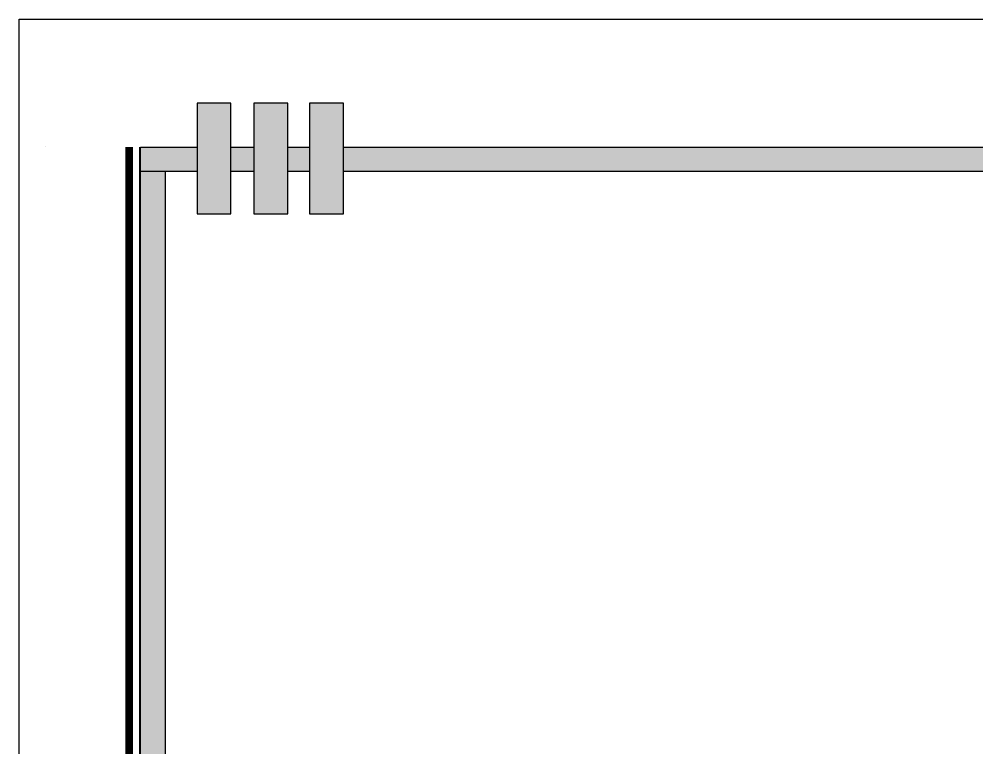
# Model space of a CAD drawing. Header units: inches. Extents: x 70 to 1974, y -315 to 363.
# Drawn here: x 146.45 to 158.84, y 49.49 to 58.93 of the extents above; entities that cross this region are included whole.
import ezdxf

# ---------------------------------------------------------------- set-up
doc = ezdxf.new("R2010")
doc.units = ezdxf.units.IN
doc.header["$MEASUREMENT"] = 0
doc.layers.add('3', color=244, linetype='Continuous', lineweight=20)
doc.layers.add('7', color=7, linetype='Continuous')

# ---------------------------------------------------------------- blocks, each defined once
blk = doc.blocks.new('k1')
at = {"true_color": 0x636466}
h = blk.add_hatch(color=251, dxfattribs=at)
h.dxf.hatch_style = 1
h.paths.add_polyline_path([(-479.763, -162.319), (-480.495, -162.319), (-480.495, -162.634), (-479.763, -162.634)])
h.paths.add_polyline_path([(-479.027, -162.319), (-479.326, -162.319), (-479.326, -162.634), (-479.027, -162.634)])
h.paths.add_polyline_path([(-478.307, -162.319), (-478.59, -162.319), (-478.59, -162.634), (-478.307, -162.634)])
h = blk.add_hatch(color=251, dxfattribs=at)
h.dxf.hatch_style = 1
h.paths.add_polyline_path([(-480.494, -162.334), (-480.494, -163.026), (-480.494, -198.947), (-480.18, -198.947), (-480.18, -162.334)])
h = blk.add_hatch(color=251, dxfattribs=at)
h.dxf.hatch_style = 1
h.paths.add_polyline_path([(-462.468, -162.319), (-463.16, -162.319), (-477.869, -162.319), (-477.869, -162.634), (-462.468, -162.633)])
h = blk.add_hatch(color=251, dxfattribs=at)
h.dxf.hatch_style = 1
h.paths.add_polyline_path([(-454.827, -165.571), (-455.45, -165.571), (-455.45, -165.709), (-454.827, -165.709)])
h.paths.add_polyline_path([(-454.689, -165.571), (-454.827, -165.571), (-454.827, -165.709), (-454.689, -165.709)])
h.paths.add_polyline_path([(-454.066, -165.571), (-454.689, -165.571), (-454.689, -165.709), (-454.204, -165.709), (-454.204, -166.955), (-454.827, -166.955), (-454.827, -167.646), (-454.689, -167.646), (-454.689, -167.093), (-454.066, -167.093)])
h.paths.add_polyline_path([(-454.689, -165.709), (-454.827, -165.709), (-454.827, -166.263), (-455.45, -166.263), (-455.45, -167.785), (-454.204, -167.785), (-454.204, -169.03), (-454.827, -169.03), (-454.827, -169.722), (-454.689, -169.722), (-454.689, -169.168), (-454.066, -169.168), (-454.066, -167.646), (-455.311, -167.646), (-455.311, -166.401), (-454.689, -166.401)])
h.paths.add_polyline_path([(-454.689, -167.785), (-454.827, -167.785), (-454.827, -168.338), (-455.45, -168.338), (-455.45, -169.722), (-455.311, -169.722), (-455.311, -168.477), (-454.689, -168.477)], flags=17)
h.paths.add_polyline_path([(-454.066, -169.722), (-455.45, -169.722), (-455.45, -169.86), (-454.204, -169.86), (-454.204, -171.105), (-454.827, -171.105), (-454.827, -171.797), (-454.689, -171.797), (-454.689, -171.244), (-454.066, -171.244)])
h.paths.add_polyline_path([(-458.689, -165.015), (-454.915, -165.015), (-454.915, -164.564), (-458.689, -164.564)], flags=9)
h.paths.add_polyline_path([(-467.609, -178.781), (-470.907, -178.781), (-470.907, -178.172), (-467.609, -178.172)], flags=9)
h.paths.add_polyline_path([(-466.931, -177.119), (-469.487, -177.119), (-469.487, -176.346), (-466.931, -176.346)], flags=9)
h.paths.add_polyline_path([(-467.782, -172.259), (-469.571, -172.259), (-469.571, -171.585), (-467.782, -171.585)], flags=9)
h.paths.add_polyline_path([(-468.551, -174.793), (-470.301, -174.793), (-470.301, -174.365), (-468.551, -174.365)], flags=9)
h.paths.add_polyline_path([(-467.724, -173.49), (-470.475, -173.49), (-470.475, -173.025), (-467.724, -173.025)], flags=9)
h.paths.add_polyline_path([(-470.15, -195.618), (-469.682, -195.65), (-469.586, -195.11), (-470.054, -195.078)], flags=9)
h.paths.add_polyline_path([(-466.57, -183.209), (-469.999, -183.238), (-470.004, -182.668), (-466.574, -182.639)], flags=9)
h.paths.add_polyline_path([(-470.478, -170.528), (-466.284, -170.528), (-466.284, -170.027), (-470.478, -170.027)], flags=9)
h.paths.add_polyline_path([(-470.593, -194.832), (-470.125, -194.864), (-470.03, -194.324), (-470.498, -194.292)], flags=9)
h.paths.add_polyline_path([(-468.421, -194.857), (-469.863, -194.869), (-469.868, -194.262), (-468.426, -194.25)], flags=9)
h.paths.add_polyline_path([(-465.593, -194.845), (-466.798, -194.855), (-466.803, -194.285), (-465.598, -194.275)], flags=9)
h.paths.add_polyline_path([(-467.968, -194.816), (-466.945, -194.848), (-466.85, -194.308), (-467.873, -194.276)], flags=9)
h.paths.add_polyline_path([(-469.799, -184.454), (-469.124, -184.476), (-469.057, -184.093), (-469.732, -184.071)], flags=9)
h.paths.add_polyline_path([(-469.145, -184.223), (-469.056, -184.231), (-469.032, -184.09), (-469.121, -184.082)], flags=9)
h.paths.add_polyline_path([(-470.516, -184.115), (-470.452, -184.122), (-470.433, -184.012), (-470.497, -184.006)], flags=9)
h.paths.add_polyline_path([(-470.604, -184.446), (-470.501, -184.454), (-470.476, -184.31), (-470.579, -184.302)], flags=9)
h.paths.add_polyline_path([(-470.709, -184.394), (-469.787, -184.414), (-469.728, -184.073), (-470.65, -184.053)], flags=9)
h.paths.add_polyline_path([(-469.759, -183.839), (-469.083, -183.861), (-469.017, -183.478), (-469.692, -183.456)], flags=9)
h.paths.add_polyline_path([(-469.105, -183.589), (-469.016, -183.597), (-468.991, -183.457), (-469.08, -183.449)], flags=9)
h.paths.add_polyline_path([(-470.52, -183.503), (-470.456, -183.509), (-470.437, -183.4), (-470.501, -183.394)], flags=9)
h.paths.add_polyline_path([(-470.608, -183.833), (-470.505, -183.841), (-470.48, -183.698), (-470.583, -183.689)], flags=9)
h.paths.add_polyline_path([(-470.714, -183.781), (-469.792, -183.801), (-469.732, -183.46), (-470.654, -183.441)], flags=9)
h.paths.add_polyline_path([(-465.615, -193.071), (-467.555, -193.087), (-467.56, -192.487), (-465.62, -192.471)], flags=9)
h.paths.add_polyline_path([(-465.592, -179.89), (-468.589, -179.915), (-468.594, -179.322), (-465.597, -179.297)], flags=9)
h.paths.add_polyline_path([(-465.602, -175.972), (-467.829, -175.991), (-467.834, -175.398), (-465.607, -175.38)], flags=9)
h.paths.add_polyline_path([(-465.611, -178.776), (-467.693, -178.793), (-467.698, -178.186), (-465.616, -178.168)], flags=9)
h.paths.add_polyline_path([(-465.611, -174.852), (-467.434, -174.868), (-467.439, -174.275), (-465.616, -174.26)], flags=9)
h.paths.add_polyline_path([(-465.613, -173.535), (-467.616, -173.552), (-467.621, -172.975), (-465.618, -172.958)], flags=9)
h.paths.add_polyline_path([(-465.643, -172.095), (-466.68, -172.103), (-466.684, -171.676), (-465.646, -171.667)], flags=9)
h.paths.add_polyline_path([(-465.632, -190.979), (-467.666, -190.979), (-467.666, -190.484), (-465.632, -190.484)], flags=9)
h.paths.add_polyline_path([(-465.506, -186.558), (-470.98, -186.604), (-470.985, -186.027), (-465.511, -185.981)], flags=9)
h.paths.add_polyline_path([(-465.624, -192.028), (-466.566, -192.028), (-466.566, -191.448), (-465.624, -191.448)], flags=9)
h.paths.add_polyline_path([(-465.618, -195.619), (-467.558, -195.636), (-467.562, -195.111), (-465.622, -195.094)], flags=9)
h.paths.add_polyline_path([(-468.93, -195.763), (-469.515, -195.763), (-469.515, -194.968), (-468.93, -194.968)], flags=9)
h.paths.add_polyline_path([(-467.711, -185.632), (-468.726, -185.632), (-468.726, -185.165), (-467.711, -185.165)], flags=9)
h.paths.add_polyline_path([(-465.577, -185.577), (-467.356, -185.592), (-467.359, -185.194), (-465.581, -185.179)], flags=9)
h.paths.add_polyline_path([(-466.799, -185.081), (-470.154, -185.081), (-470.154, -184.609), (-466.799, -184.609)], flags=9)
h.paths.add_polyline_path([(-467.388, -184.431), (-469.055, -184.445), (-469.058, -184.085), (-467.391, -184.071)], flags=9)
h.paths.add_polyline_path([(-467.401, -183.784), (-468.679, -183.795), (-468.683, -183.396), (-467.405, -183.385)], flags=9)
h.paths.add_polyline_path([(-466.172, -184.329), (-466.593, -184.333), (-466.596, -183.978), (-466.175, -183.975)], flags=9)
h.paths.add_polyline_path([(-465.542, -183.897), (-467.195, -183.911), (-467.198, -183.556), (-465.545, -183.542)], flags=9)
h.paths.add_polyline_path([(-465.6, -185.063), (-466.791, -185.073), (-466.795, -184.685), (-465.603, -184.675)], flags=9)
h.paths.add_polyline_path([(-470.839, -185.033), (-470.17, -185.054), (-470.108, -184.701), (-470.777, -184.68)], flags=9)
h.paths.add_polyline_path([(-455.704, -188.448), (-455.753, -188.448), (-455.753, -188.3), (-455.704, -188.3)], flags=9)
h.paths.add_polyline_path([(-454.642, -188.538), (-455.695, -188.538), (-455.695, -188.141), (-454.642, -188.141)], flags=9)
h.paths.add_polyline_path([(-455.268, -187.412), (-455.317, -187.412), (-455.317, -187.264), (-455.268, -187.264)], flags=9)
h.paths.add_polyline_path([(-454.615, -187.519), (-455.25, -187.519), (-455.25, -187.094), (-454.615, -187.094)], flags=9)
h.paths.add_polyline_path([(-455.108, -180.209), (-455.157, -180.209), (-455.157, -180.061), (-455.108, -180.061)], flags=9)
h.paths.add_polyline_path([(-454.89, -181.06), (-454.939, -181.06), (-454.939, -180.912), (-454.89, -180.912)], flags=9)
h.paths.add_polyline_path([(-454.979, -182.003), (-455.028, -182.003), (-455.028, -181.855), (-454.979, -181.855)], flags=9)
h.paths.add_polyline_path([(-455.364, -183.852), (-455.413, -183.852), (-455.413, -183.704), (-455.364, -183.704)], flags=9)
h.paths.add_polyline_path([(-455.483, -184.728), (-455.532, -184.728), (-455.532, -184.58), (-455.483, -184.58)], flags=9)
h.paths.add_polyline_path([(-454.638, -186.542), (-455.319, -186.542), (-455.319, -186.117), (-454.638, -186.117)], flags=9)
h.paths.add_polyline_path([(-454.134, -187.483), (-454.69, -187.483), (-454.69, -187.14), (-454.134, -187.14)], flags=9)
h.paths.add_polyline_path([(-454.134, -186.498), (-454.69, -186.498), (-454.69, -186.156), (-454.134, -186.156)], flags=9)
h.paths.add_polyline_path([(-454.125, -184.832), (-455.493, -184.832), (-455.493, -184.383), (-454.125, -184.383)], flags=9)
h.paths.add_polyline_path([(-454.092, -184.051), (-455.371, -184.051), (-455.371, -183.507), (-454.092, -183.507)], flags=9)
h.paths.add_polyline_path([(-454.262, -182.105), (-454.954, -182.105), (-454.954, -181.68), (-454.262, -181.68)], flags=9)
h.paths.add_polyline_path([(-454.281, -181.174), (-454.887, -181.174), (-454.887, -180.729), (-454.281, -180.729)], flags=9)
h.paths.add_polyline_path([(-454.146, -180.322), (-455.083, -180.322), (-455.083, -179.872), (-454.146, -179.872)], flags=9)
h.paths.add_polyline_path([(-454.078, -173.263), (-457.348, -173.32), (-457.364, -172.388), (-454.094, -172.33)], flags=9)
h.paths.add_polyline_path([(-454.137, -185.417), (-455.191, -185.417), (-455.191, -185.149), (-454.137, -185.149)], flags=9)
h.paths.add_polyline_path([(-454.116, -185.96), (-455.045, -185.96), (-455.045, -185.69), (-454.116, -185.69)], flags=9)
h.paths.add_polyline_path([(-454.087, -190.734), (-454.831, -190.734), (-454.831, -190.43), (-454.087, -190.43)], flags=9)
h.paths.add_polyline_path([(-454.134, -188.532), (-454.69, -188.532), (-454.69, -188.19), (-454.134, -188.19)], flags=9)
h.paths.add_polyline_path([(-455.303, -186.432), (-455.352, -186.432), (-455.352, -186.285), (-455.303, -186.285)], flags=9)
h.paths.add_polyline_path([(-455.588, -190.804), (-456.639, -190.804), (-456.639, -190.392), (-455.588, -190.392)], flags=9)
h.paths.add_polyline_path([(-454.1, -190.156), (-454.85, -190.156), (-454.85, -189.834), (-454.1, -189.834)], flags=9)
h.paths.add_polyline_path([(-456.531, -190.139), (-455.724, -190.139), (-455.724, -189.861), (-456.531, -189.861)], flags=9)
h.paths.add_polyline_path([(-454.233, -175.658), (-456.156, -175.658), (-456.156, -175.326), (-454.233, -175.326)], flags=9)
at = {"layer": '3'}
h = blk.add_hatch(color=256, dxfattribs=at)
h.dxf.hatch_style = 1
h.paths.add_polyline_path([(-479.326, -161.751), (-479.763, -161.751), (-479.763, -163.185), (-479.326, -163.185)])
h.paths.add_polyline_path([(-478.59, -161.751), (-479.027, -161.751), (-479.027, -163.185), (-478.59, -163.185)])
h.paths.add_polyline_path([(-477.869, -161.751), (-478.307, -161.751), (-478.307, -163.185), (-477.869, -163.185)])
for p, q in [((-481.719, -162.312), (-481.719, -162.312)), ((-480.178, -162.634), (-480.178, -198.949))]:
    blk.add_line(p, q)
for points in [[(-452.366, -202.667), (-482.066, -202.667), (-482.066, -160.662), (-452.366, -160.662)], [(-482.066, -160.662), (-452.366, -160.662), (-452.366, -202.667), (-482.066, -202.667)], [(-479.326, -161.751), (-479.763, -161.751), (-479.763, -163.185), (-479.326, -163.185)], [(-478.59, -161.751), (-479.027, -161.751), (-479.027, -163.185), (-478.59, -163.185)], [(-477.869, -161.751), (-478.307, -161.751), (-478.307, -163.185), (-477.869, -163.185)]]:
    blk.add_lwpolyline(points, close=True)
for points in [[(-479.763, -162.634), (-480.495, -162.634), (-480.495, -162.319), (-479.763, -162.319)], [(-480.178, -162.634), (-480.178, -198.949), (-480.495, -198.949), (-480.495, -162.319), (-480.178, -162.319)], [(-479.326, -162.319), (-479.027, -162.319)], [(-478.59, -162.319), (-478.307, -162.319)], [(-477.869, -162.319), (-462.606, -162.319)], [(-479.027, -162.634), (-479.326, -162.634)], [(-478.307, -162.634), (-478.59, -162.634)], [(-462.557, -162.634), (-477.869, -162.634)]]:
    blk.add_lwpolyline(points)
blk.add_line((-480.669, -162.319), (-480.669, -162.922), dxfattribs=at)
at = {"layer": '3', "const_width": 0.1}
for points in [[(-480.641, -192.137), (-480.641, -162.319)], [(-480.641, -198.946), (-480.641, -162.319)]]:
    blk.add_lwpolyline(points, dxfattribs=at)
at = {"layer": '7', "lineweight": 30}
blk.add_line((-480.506, -198.946), (-480.503, -162.319), dxfattribs=at)

msp = doc.modelspace()

# ---------------------------------------------------------------- block references
msp.add_blockref('k1', (628.51197, 219.58766))

doc.saveas('drawing.dxf')
